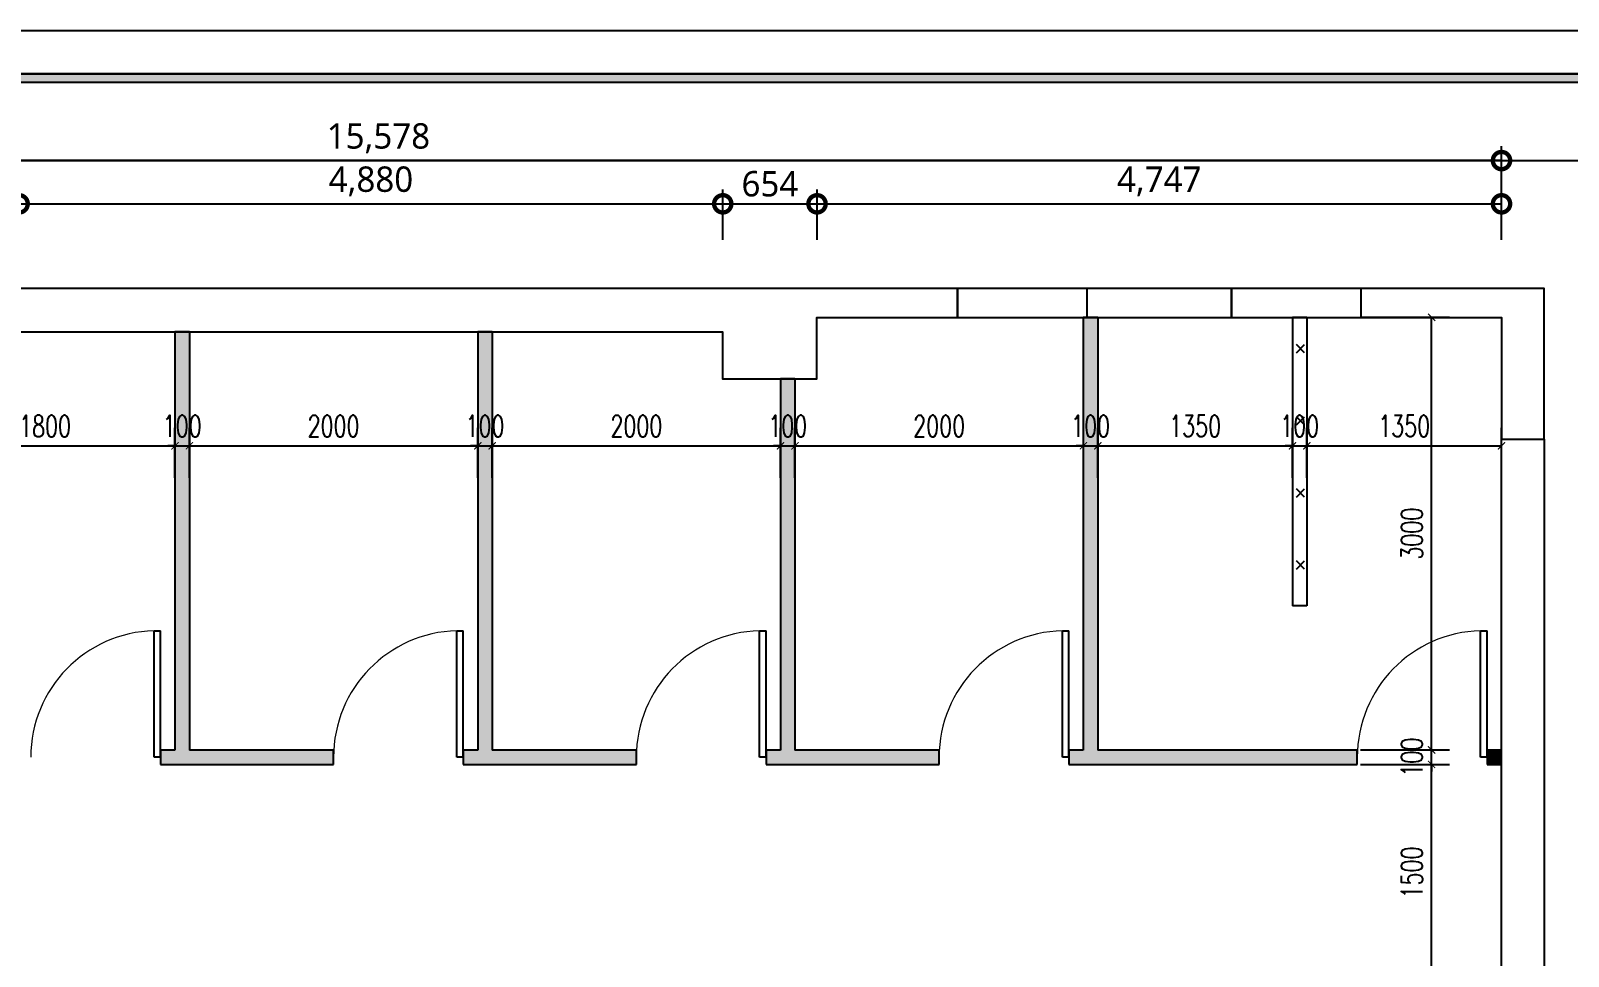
# Model space of a CAD drawing. Header units: millimetres. Extents: x -4 to 86791, y -1 to 44030.
# Drawn here: x 16558 to 27221, y 26138 to 32555 of the extents above; entities that cross this region are included whole.
import ezdxf
from ezdxf.enums import TextEntityAlignment as Align

# ---------------------------------------------------------------- set-up
doc = ezdxf.new("R2010")
doc.units = ezdxf.units.MM
for name, color, linetype in [('07-DIM WAL', 5, 'Continuous'), ('2CONTINUOUS', 2, 'Continuous'), ('5.\\M+3C3A2\\M+3C8A3', 4, 'Continuous'), ('FORM(YOURNAME)-11', 1, 'Continuous'), ('PUB_DIM', 3, 'Continuous'), ('PUB_HATCH', 8, 'Continuous'), ('WALL', 9, 'Continuous'), ('WINDOW', 4, 'Continuous')]:
    doc.layers.add(name, color=color, linetype=linetype)
doc.styles.add('_TCH_DIM_T3', font='SIMPLEX', dxfattribs={"width": 0.705882, "bigfont": 'GBCBIG'})
doc.styles.add('DAWIN', font='')
doc.styles.add('YOURNAME', font='HYWULM.TTF')
doc.styles.get('DAWIN').set_extended_font_data('NanumSquare')
doc.dimstyles.new('60', dxfattribs={"dimscale": 80, "dimtxt": 2.2, "dimasz": 3, "dimexe": 1.25, "dimexo": 0.625, "dimtad": 1, "dimdec": 0, "dimzin": 0, "dimdsep": 46, "dimlunit": 6, "dimtxsty": 'DAWIN', "dimblk1": 'DOTSMALL', "dimblk2": 'DOTSMALL', "dimsah": 1, "dimcen": 0.001, "dimclrd": 1, "dimclre": 1, "dimclrt": 3, "dimadec": 0, "dimazin": 0, "dimtfac": 1, "dimtdec": 0, "dimtix": 1, "dimtmove": 2, "dimatfit": 3, "dimldrblk": 'DOTSMALL', "dimfxl": 0, "dimtolj": 1, "dimtzin": 0, "dimarcsym": 0})
doc.dimstyles.new('_TCH_ARCH&&50', dxfattribs={"dimtxt": 148.75, "dimasz": 50, "dimexe": 125, "dimexo": 150, "dimgap": 63.125, "dimtad": 1, "dimdec": 0, "dimrnd": 5, "dimzin": 0, "dimdsep": 46, "dimtxsty": '_TCH_DIM_T3', "dimblk": 'ARCHTICK', "dimcen": 0.09, "dimclrt": 7, "dimazin": 2, "dimtfac": 1, "dimtdec": 0, "dimtix": 1, "dimtmove": 2, "dimatfit": 3, "dimfxl": 0, "dimtolj": 1, "dimtzin": 0, "dimarcsym": 0})

# ---------------------------------------------------------------- blocks, each defined once
blk = doc.blocks.new('FORM-PLAN')
at = {"layer": 'FORM(YOURNAME)-11'}
h = blk.add_hatch(color=256, dxfattribs=at)
h.dxf.hatch_style = 1
h.paths.add_polyline_path([(-71444, 55115), (10556, 55115), (10556, 54915), (-71444, 54915)])
h.paths.add_polyline_path([(-71444, -2085), (10556, -2085), (10556, -2285), (-71444, -2285)])
at = {"layer": 'Defpoints', "color": 158}
for points in [[(-71444, -2285), (10556, -2285), (10556, 55115), (-71444, 55115)], [(-69444, 53115), (-64, 53115), (-64, 1215), (-69444, 1215)]]:
    blk.add_lwpolyline(points, close=True, dxfattribs=at)
at = {"layer": 'FORM(YOURNAME)-11', "color": 250}
blk.add_lwpolyline([(-72444, -3285), (11556, -3285), (11556, 56115), (-72444, 56115)], close=True, dxfattribs=at)
at = {"layer": 'FORM(YOURNAME)-11'}
blk.add_lwpolyline([(-71444, 55115), (10556, 55115), (10556, 54915), (-71444, 54915)], close=True, dxfattribs=at)
at = {"layer": 'FORM(YOURNAME)-11', "color": 3, "style": 'YOURNAME'}
for tag, height, p in [('1', 450, (9905, 18188)), ('2', 450, (9905, 17544)), ('3', 450, (9905, 16257)), ('4', 450, (9905, 14326)), ('5', 515, (9905, 12009)), ('6', 515, (9905, 9757)), ('7', 515, (9905, 7504)), ('8', 515, (9905, 5252)), ('9', 515, (9905, 2999)), ('10', 515, (5655, 811)), ('11', 515, (9905, 747)), ('12', 515, (5655, -1441)), ('13', 515, (9905, -1441))]:
    blk.add_attdef(tag, text='', height=height, dxfattribs=at).set_placement(p, align=Align.MIDDLE_RIGHT)
blk = doc.blocks.new('*U150')
at = {"xscale": 0.3000000000000001, "yscale": 0.3000000000000001, "zscale": 0.3000000000000001}
blk.add_blockref('FORM-PLAN', (29208, 15721), dxfattribs=at)
blk = doc.blocks.new('_DOTSMALL')
at = {"color": 0, "linetype": 'ByBlock', "const_width": 0.5}
blk.add_lwpolyline([(-0.0625, 0, 1), (0.0625, 0, 1)], format="xyb", close=True, dxfattribs=at)
blk = doc.blocks.new('*D79')
at = {"layer": '07-DIM WAL', "color": 1, "lineweight": -2, "ltscale": 10, "transparency": 16777216}
for p, q in [((11180, 31105), (11180, 31755)), ((26758, 31105), (26758, 31755)), ((26758, 31655), (11180, 31655))]:
    blk.add_line(p, q, dxfattribs=at)
at = {"layer": 'Defpoints', "color": 0, "ltscale": 10, "transparency": 16777216}
for p in [(11180, 31655), (11180, 31055), (26758, 31055)]:
    blk.add_point(p, dxfattribs=at)
at = {"layer": '07-DIM WAL', "color": 1, "lineweight": -2, "ltscale": 10, "transparency": 16777216, "xscale": 240, "yscale": 240, "zscale": 240, "rotation": 180}
blk.add_blockref('_DOTSMALL', (11180, 31655), dxfattribs=at)
at = {"layer": '07-DIM WAL', "color": 1, "lineweight": -2, "ltscale": 10, "transparency": 16777216, "xscale": 240, "yscale": 240, "zscale": 240}
blk.add_blockref('_DOTSMALL', (26758, 31655), dxfattribs=at)
at = {"layer": '07-DIM WAL', "color": 3, "ltscale": 10, "transparency": 16777216, "insert": (18969, 31810), "char_height": 176, "attachment_point": 5, "style": 'DAWIN'}
blk.add_mtext('\\A1;15,578', dxfattribs=at)
blk = doc.blocks.new('*D82')
at = {"layer": '07-DIM WAL', "color": 1, "lineweight": -2, "ltscale": 10, "transparency": 16777216}
for p, q in [((16477, 31105), (16477, 31455)), ((16477, 31355), (21357, 31355)), ((21357, 31105), (21357, 31455))]:
    blk.add_line(p, q, dxfattribs=at)
at = {"layer": 'Defpoints', "color": 0, "ltscale": 10, "transparency": 16777216}
for p in [(21357, 31355), (16477, 31055), (21357, 31055)]:
    blk.add_point(p, dxfattribs=at)
at = {"layer": '07-DIM WAL', "color": 1, "lineweight": -2, "ltscale": 10, "transparency": 16777216, "xscale": 240, "yscale": 240, "zscale": 240, "rotation": 180}
blk.add_blockref('_DOTSMALL', (16477, 31355), dxfattribs=at)
at = {"layer": '07-DIM WAL', "color": 1, "lineweight": -2, "ltscale": 10, "transparency": 16777216, "xscale": 240, "yscale": 240, "zscale": 240}
blk.add_blockref('_DOTSMALL', (21357, 31355), dxfattribs=at)
at = {"layer": '07-DIM WAL', "color": 3, "ltscale": 10, "transparency": 16777216, "insert": (18917, 31510), "char_height": 176, "attachment_point": 5, "style": 'DAWIN'}
blk.add_mtext('\\A1;4,880', dxfattribs=at)
blk = doc.blocks.new('*D83')
at = {"layer": '07-DIM WAL', "color": 1, "lineweight": -2, "ltscale": 10, "transparency": 16777216}
for p, q in [((21357, 31105), (21357, 31455)), ((21357, 31355), (22011, 31355)), ((22011, 31105), (22011, 31455))]:
    blk.add_line(p, q, dxfattribs=at)
at = {"layer": 'Defpoints', "color": 0, "ltscale": 10, "transparency": 16777216}
for p in [(22011, 31355), (21357, 31055), (22011, 31055)]:
    blk.add_point(p, dxfattribs=at)
at = {"layer": '07-DIM WAL', "color": 1, "lineweight": -2, "ltscale": 10, "transparency": 16777216, "xscale": 240, "yscale": 240, "zscale": 240, "rotation": 180}
blk.add_blockref('_DOTSMALL', (21357, 31355), dxfattribs=at)
at = {"layer": '07-DIM WAL', "color": 1, "lineweight": -2, "ltscale": 10, "transparency": 16777216, "xscale": 240, "yscale": 240, "zscale": 240}
blk.add_blockref('_DOTSMALL', (22011, 31355), dxfattribs=at)
at = {"layer": '07-DIM WAL', "color": 3, "ltscale": 10, "transparency": 16777216, "insert": (21684, 31493), "char_height": 176, "attachment_point": 5, "style": 'DAWIN'}
blk.add_mtext('\\A1;654', dxfattribs=at)
blk = doc.blocks.new('*D84')
at = {"layer": '07-DIM WAL', "color": 1, "lineweight": -2, "ltscale": 10, "transparency": 16777216}
for p, q in [((22011, 31105), (22011, 31455)), ((22011, 31355), (26758, 31355)), ((26758, 31105), (26758, 31455))]:
    blk.add_line(p, q, dxfattribs=at)
at = {"layer": 'Defpoints', "color": 0, "ltscale": 10, "transparency": 16777216}
for p in [(26758, 31355), (22011, 31055), (26758, 31055)]:
    blk.add_point(p, dxfattribs=at)
at = {"layer": '07-DIM WAL', "color": 1, "lineweight": -2, "ltscale": 10, "transparency": 16777216, "xscale": 240, "yscale": 240, "zscale": 240, "rotation": 180}
blk.add_blockref('_DOTSMALL', (22011, 31355), dxfattribs=at)
at = {"layer": '07-DIM WAL', "color": 1, "lineweight": -2, "ltscale": 10, "transparency": 16777216, "xscale": 240, "yscale": 240, "zscale": 240}
blk.add_blockref('_DOTSMALL', (26758, 31355), dxfattribs=at)
at = {"layer": '07-DIM WAL', "color": 3, "ltscale": 10, "transparency": 16777216, "insert": (24384, 31510), "char_height": 176, "attachment_point": 5, "style": 'DAWIN'}
blk.add_mtext('\\A1;4,747', dxfattribs=at)
blk = doc.blocks.new('VUFASU3')
at = {"layer": '2CONTINUOUS', "ltscale": 10}
for p, q in [((271401, -507), (271401, -307)), ((272301, -507), (272301, -307)), ((273301, -507), (273301, -307)), ((274201, -507), (274201, -307))]:
    blk.add_line(p, q, dxfattribs=at)
for points in [[(271401, -307), (258926, -307), (258926, -3405), (259596, -3405), (259596, -827), (264073, -827), (264073, -1057), (264893, -1057), (264893, -607), (269773, -607), (269773, -932), (270427, -932), (270427, -507), (271401, -507)], [(273301, -307), (272301, -307)], [(275470, -1352), (275470, -307), (274201, -307)], [(272301, -507), (273301, -507)], [(274201, -507), (275174, -507), (275174, -1352), (275470, -1352)]]:
    blk.add_lwpolyline(points, dxfattribs=at)
at = {"layer": '5.\\M+3C3A2\\M+3C8A3', "ltscale": 10}
for points in [[(272301, -307), (271401, -307), (271401, -507), (272301, -507)], [(273301, -507), (274201, -507), (274201, -307), (273301, -307)], [(275174, -1352), (275470, -1352), (275470, -6973), (275174, -6973)]]:
    blk.add_lwpolyline(points, close=True, dxfattribs=at)
blk = doc.blocks.new('_ArchTick')
at = {"color": 0, "linetype": 'ByBlock', "const_width": 0.15}
blk.add_lwpolyline([(-0.5, -0.5), (0.5, 0.5)], dxfattribs=at)
blk = doc.blocks.new('*D107')
at = {"layer": 'Defpoints', "color": 0, "transparency": 16777216}
for p in [(25630, 27468), (26273, 27468), (25630, 25968)]:
    blk.add_point(p, dxfattribs=at)
at = {"layer": 'PUB_DIM', "color": 0, "lineweight": -2, "transparency": 16777216}
for p, q in [((25780, 27468), (26398, 27468)), ((26273, 25968), (26273, 27468)), ((25780, 25968), (26398, 25968))]:
    blk.add_line(p, q, dxfattribs=at)
at = {"layer": 'PUB_DIM', "color": 0, "lineweight": -2, "transparency": 16777216, "xscale": 50, "yscale": 50, "zscale": 50}
for p, rotation in [((26273, 27468), 90), ((26273, 25968), 270)]:
    blk.add_blockref('_ArchTick', p, dxfattribs=dict(at, rotation=rotation))
at = {"layer": 'PUB_DIM', "color": 7, "transparency": 16777216, "insert": (26136, 26718), "char_height": 148.8, "attachment_point": 5, "rotation": 90, "style": '_TCH_DIM_T3'}
blk.add_mtext('\\A1;1500', dxfattribs=at)
blk = doc.blocks.new('*D108')
at = {"layer": 'Defpoints', "color": 0, "transparency": 16777216}
for p in [(25630, 27568), (26273, 27568), (25630, 27468)]:
    blk.add_point(p, dxfattribs=at)
at = {"layer": 'PUB_DIM', "color": 0, "lineweight": -2, "transparency": 16777216}
for p, q in [((25780, 27568), (26398, 27568)), ((26273, 27568), (26273, 27618)), ((26273, 27468), (26273, 27568)), ((25780, 27468), (26398, 27468)), ((26273, 27468), (26273, 27418))]:
    blk.add_line(p, q, dxfattribs=at)
at = {"layer": 'PUB_DIM', "color": 0, "lineweight": -2, "transparency": 16777216, "xscale": 50, "yscale": 50, "zscale": 50}
for p, rotation in [((26273, 27568), 270), ((26273, 27468), 90)]:
    blk.add_blockref('_ArchTick', p, dxfattribs=dict(at, rotation=rotation))
at = {"layer": 'PUB_DIM', "color": 7, "transparency": 16777216, "insert": (26136, 27518), "char_height": 148.8, "attachment_point": 5, "rotation": 90, "style": '_TCH_DIM_T3'}
blk.add_mtext('\\A1;100', dxfattribs=at)
blk = doc.blocks.new('*D109')
at = {"layer": 'Defpoints', "color": 0, "transparency": 16777216}
for p in [(25630, 30568), (26273, 30568), (25630, 27568)]:
    blk.add_point(p, dxfattribs=at)
at = {"layer": 'PUB_DIM', "color": 0, "lineweight": -2, "transparency": 16777216}
for p, q in [((25780, 30568), (26398, 30568)), ((26273, 27568), (26273, 30568)), ((25780, 27568), (26398, 27568))]:
    blk.add_line(p, q, dxfattribs=at)
at = {"layer": 'PUB_DIM', "color": 0, "lineweight": -2, "transparency": 16777216, "xscale": 50, "yscale": 50, "zscale": 50}
for p, rotation in [((26273, 30568), 90), ((26273, 27568), 270)]:
    blk.add_blockref('_ArchTick', p, dxfattribs=dict(at, rotation=rotation))
at = {"layer": 'PUB_DIM', "color": 7, "transparency": 16777216, "insert": (26136, 29068), "char_height": 148.8, "attachment_point": 5, "rotation": 90, "style": '_TCH_DIM_T3'}
blk.add_mtext('\\A1;3000', dxfattribs=at)
blk = doc.blocks.new('*D114')
at = {"layer": 'Defpoints', "color": 0, "transparency": 16777216}
for p in [(26758, 29677), (25408, 29306), (26758, 29306)]:
    blk.add_point(p, dxfattribs=at)
at = {"layer": 'PUB_DIM', "color": 0, "lineweight": -2, "transparency": 16777216}
for p, q in [((25408, 29456), (25408, 29802)), ((26758, 29456), (26758, 29802)), ((25408, 29677), (26758, 29677))]:
    blk.add_line(p, q, dxfattribs=at)
at = {"layer": 'PUB_DIM', "color": 0, "lineweight": -2, "transparency": 16777216, "xscale": 50, "yscale": 50, "zscale": 50, "rotation": 180}
blk.add_blockref('_ArchTick', (25408, 29677), dxfattribs=at)
at = {"layer": 'PUB_DIM', "color": 0, "lineweight": -2, "transparency": 16777216, "xscale": 50, "yscale": 50, "zscale": 50}
blk.add_blockref('_ArchTick', (26758, 29677), dxfattribs=at)
at = {"layer": 'PUB_DIM', "color": 7, "transparency": 16777216, "insert": (26083, 29814), "char_height": 148.8, "attachment_point": 5, "style": '_TCH_DIM_T3'}
blk.add_mtext('\\A1;1350', dxfattribs=at)
blk = doc.blocks.new('*D115')
at = {"layer": 'Defpoints', "color": 0, "transparency": 16777216}
for p in [(25408, 29677), (25308, 29306), (25408, 29306)]:
    blk.add_point(p, dxfattribs=at)
at = {"layer": 'PUB_DIM', "color": 0, "lineweight": -2, "transparency": 16777216}
for p, q in [((25308, 29456), (25308, 29802)), ((25408, 29456), (25408, 29802)), ((25308, 29677), (25258, 29677)), ((25308, 29677), (25408, 29677)), ((25408, 29677), (25458, 29677))]:
    blk.add_line(p, q, dxfattribs=at)
at = {"layer": 'PUB_DIM', "color": 0, "lineweight": -2, "transparency": 16777216, "xscale": 50, "yscale": 50, "zscale": 50}
blk.add_blockref('_ArchTick', (25308, 29677), dxfattribs=at)
at = {"layer": 'PUB_DIM', "color": 0, "lineweight": -2, "transparency": 16777216, "xscale": 50, "yscale": 50, "zscale": 50, "rotation": 180}
blk.add_blockref('_ArchTick', (25408, 29677), dxfattribs=at)
at = {"layer": 'PUB_DIM', "color": 7, "transparency": 16777216, "insert": (25358, 29814), "char_height": 148.8, "attachment_point": 5, "style": '_TCH_DIM_T3'}
blk.add_mtext('\\A1;100', dxfattribs=at)
blk = doc.blocks.new('*D116')
at = {"layer": 'Defpoints', "color": 0, "transparency": 16777216}
for p in [(25308, 29677), (23958, 29306), (25308, 29306)]:
    blk.add_point(p, dxfattribs=at)
at = {"layer": 'PUB_DIM', "color": 0, "lineweight": -2, "transparency": 16777216}
for p, q in [((23958, 29456), (23958, 29802)), ((25308, 29456), (25308, 29802)), ((23958, 29677), (25308, 29677))]:
    blk.add_line(p, q, dxfattribs=at)
at = {"layer": 'PUB_DIM', "color": 0, "lineweight": -2, "transparency": 16777216, "xscale": 50, "yscale": 50, "zscale": 50, "rotation": 180}
blk.add_blockref('_ArchTick', (23958, 29677), dxfattribs=at)
at = {"layer": 'PUB_DIM', "color": 0, "lineweight": -2, "transparency": 16777216, "xscale": 50, "yscale": 50, "zscale": 50}
blk.add_blockref('_ArchTick', (25308, 29677), dxfattribs=at)
at = {"layer": 'PUB_DIM', "color": 7, "transparency": 16777216, "insert": (24633, 29814), "char_height": 148.8, "attachment_point": 5, "style": '_TCH_DIM_T3'}
blk.add_mtext('\\A1;1350', dxfattribs=at)
blk = doc.blocks.new('*D117')
at = {"layer": 'Defpoints', "color": 0, "transparency": 16777216}
for p in [(23958, 29677), (23858, 29306), (23958, 29306)]:
    blk.add_point(p, dxfattribs=at)
at = {"layer": 'PUB_DIM', "color": 0, "lineweight": -2, "transparency": 16777216}
for p, q in [((23858, 29456), (23858, 29802)), ((23958, 29456), (23958, 29802)), ((23858, 29677), (23808, 29677)), ((23858, 29677), (23958, 29677)), ((23958, 29677), (24008, 29677))]:
    blk.add_line(p, q, dxfattribs=at)
at = {"layer": 'PUB_DIM', "color": 0, "lineweight": -2, "transparency": 16777216, "xscale": 50, "yscale": 50, "zscale": 50}
blk.add_blockref('_ArchTick', (23858, 29677), dxfattribs=at)
at = {"layer": 'PUB_DIM', "color": 0, "lineweight": -2, "transparency": 16777216, "xscale": 50, "yscale": 50, "zscale": 50, "rotation": 180}
blk.add_blockref('_ArchTick', (23958, 29677), dxfattribs=at)
at = {"layer": 'PUB_DIM', "color": 7, "transparency": 16777216, "insert": (23908, 29814), "char_height": 148.8, "attachment_point": 5, "style": '_TCH_DIM_T3'}
blk.add_mtext('\\A1;100', dxfattribs=at)
blk = doc.blocks.new('*D118')
at = {"layer": 'Defpoints', "color": 0, "transparency": 16777216}
for p in [(23858, 29677), (21858, 29306), (23858, 29306)]:
    blk.add_point(p, dxfattribs=at)
at = {"layer": 'PUB_DIM', "color": 0, "lineweight": -2, "transparency": 16777216}
for p, q in [((21858, 29456), (21858, 29802)), ((23858, 29456), (23858, 29802)), ((21858, 29677), (23858, 29677))]:
    blk.add_line(p, q, dxfattribs=at)
at = {"layer": 'PUB_DIM', "color": 0, "lineweight": -2, "transparency": 16777216, "xscale": 50, "yscale": 50, "zscale": 50, "rotation": 180}
blk.add_blockref('_ArchTick', (21858, 29677), dxfattribs=at)
at = {"layer": 'PUB_DIM', "color": 0, "lineweight": -2, "transparency": 16777216, "xscale": 50, "yscale": 50, "zscale": 50}
blk.add_blockref('_ArchTick', (23858, 29677), dxfattribs=at)
at = {"layer": 'PUB_DIM', "color": 7, "transparency": 16777216, "insert": (22858, 29814), "char_height": 148.8, "attachment_point": 5, "style": '_TCH_DIM_T3'}
blk.add_mtext('\\A1;2000', dxfattribs=at)
blk = doc.blocks.new('*D119')
at = {"layer": 'Defpoints', "color": 0, "transparency": 16777216}
for p in [(21858, 29677), (21758, 29306), (21858, 29306)]:
    blk.add_point(p, dxfattribs=at)
at = {"layer": 'PUB_DIM', "color": 0, "lineweight": -2, "transparency": 16777216}
for p, q in [((21758, 29456), (21758, 29802)), ((21858, 29456), (21858, 29802)), ((21758, 29677), (21708, 29677)), ((21758, 29677), (21858, 29677)), ((21858, 29677), (21908, 29677))]:
    blk.add_line(p, q, dxfattribs=at)
at = {"layer": 'PUB_DIM', "color": 0, "lineweight": -2, "transparency": 16777216, "xscale": 50, "yscale": 50, "zscale": 50}
blk.add_blockref('_ArchTick', (21758, 29677), dxfattribs=at)
at = {"layer": 'PUB_DIM', "color": 0, "lineweight": -2, "transparency": 16777216, "xscale": 50, "yscale": 50, "zscale": 50, "rotation": 180}
blk.add_blockref('_ArchTick', (21858, 29677), dxfattribs=at)
at = {"layer": 'PUB_DIM', "color": 7, "transparency": 16777216, "insert": (21808, 29814), "char_height": 148.8, "attachment_point": 5, "style": '_TCH_DIM_T3'}
blk.add_mtext('\\A1;100', dxfattribs=at)
blk = doc.blocks.new('*D120')
at = {"layer": 'Defpoints', "color": 0, "transparency": 16777216}
for p in [(21758, 29677), (19758, 29306), (21758, 29306)]:
    blk.add_point(p, dxfattribs=at)
at = {"layer": 'PUB_DIM', "color": 0, "lineweight": -2, "transparency": 16777216}
for p, q in [((19758, 29456), (19758, 29802)), ((21758, 29456), (21758, 29802)), ((19758, 29677), (21758, 29677))]:
    blk.add_line(p, q, dxfattribs=at)
at = {"layer": 'PUB_DIM', "color": 0, "lineweight": -2, "transparency": 16777216, "xscale": 50, "yscale": 50, "zscale": 50, "rotation": 180}
blk.add_blockref('_ArchTick', (19758, 29677), dxfattribs=at)
at = {"layer": 'PUB_DIM', "color": 0, "lineweight": -2, "transparency": 16777216, "xscale": 50, "yscale": 50, "zscale": 50}
blk.add_blockref('_ArchTick', (21758, 29677), dxfattribs=at)
at = {"layer": 'PUB_DIM', "color": 7, "transparency": 16777216, "insert": (20758, 29814), "char_height": 148.8, "attachment_point": 5, "style": '_TCH_DIM_T3'}
blk.add_mtext('\\A1;2000', dxfattribs=at)
blk = doc.blocks.new('*D121')
at = {"layer": 'Defpoints', "color": 0, "transparency": 16777216}
for p in [(19758, 29677), (19658, 29306), (19758, 29306)]:
    blk.add_point(p, dxfattribs=at)
at = {"layer": 'PUB_DIM', "color": 0, "lineweight": -2, "transparency": 16777216}
for p, q in [((19658, 29456), (19658, 29802)), ((19758, 29456), (19758, 29802)), ((19658, 29677), (19608, 29677)), ((19658, 29677), (19758, 29677)), ((19758, 29677), (19808, 29677))]:
    blk.add_line(p, q, dxfattribs=at)
at = {"layer": 'PUB_DIM', "color": 0, "lineweight": -2, "transparency": 16777216, "xscale": 50, "yscale": 50, "zscale": 50}
blk.add_blockref('_ArchTick', (19658, 29677), dxfattribs=at)
at = {"layer": 'PUB_DIM', "color": 0, "lineweight": -2, "transparency": 16777216, "xscale": 50, "yscale": 50, "zscale": 50, "rotation": 180}
blk.add_blockref('_ArchTick', (19758, 29677), dxfattribs=at)
at = {"layer": 'PUB_DIM', "color": 7, "transparency": 16777216, "insert": (19708, 29814), "char_height": 148.8, "attachment_point": 5, "style": '_TCH_DIM_T3'}
blk.add_mtext('\\A1;100', dxfattribs=at)
blk = doc.blocks.new('*D122')
at = {"layer": 'Defpoints', "color": 0, "transparency": 16777216}
for p in [(19658, 29677), (17658, 29306), (19658, 29306)]:
    blk.add_point(p, dxfattribs=at)
at = {"layer": 'PUB_DIM', "color": 0, "lineweight": -2, "transparency": 16777216}
for p, q in [((17658, 29456), (17658, 29802)), ((19658, 29456), (19658, 29802)), ((17658, 29677), (19658, 29677))]:
    blk.add_line(p, q, dxfattribs=at)
at = {"layer": 'PUB_DIM', "color": 0, "lineweight": -2, "transparency": 16777216, "xscale": 50, "yscale": 50, "zscale": 50, "rotation": 180}
blk.add_blockref('_ArchTick', (17658, 29677), dxfattribs=at)
at = {"layer": 'PUB_DIM', "color": 0, "lineweight": -2, "transparency": 16777216, "xscale": 50, "yscale": 50, "zscale": 50}
blk.add_blockref('_ArchTick', (19658, 29677), dxfattribs=at)
at = {"layer": 'PUB_DIM', "color": 7, "transparency": 16777216, "insert": (18658, 29814), "char_height": 148.8, "attachment_point": 5, "style": '_TCH_DIM_T3'}
blk.add_mtext('\\A1;2000', dxfattribs=at)
blk = doc.blocks.new('*D123')
at = {"layer": 'Defpoints', "color": 0, "transparency": 16777216}
for p in [(17658, 29677), (17558, 29306), (17658, 29306)]:
    blk.add_point(p, dxfattribs=at)
at = {"layer": 'PUB_DIM', "color": 0, "lineweight": -2, "transparency": 16777216}
for p, q in [((17558, 29456), (17558, 29802)), ((17658, 29456), (17658, 29802)), ((17558, 29677), (17508, 29677)), ((17558, 29677), (17658, 29677)), ((17658, 29677), (17708, 29677))]:
    blk.add_line(p, q, dxfattribs=at)
at = {"layer": 'PUB_DIM', "color": 0, "lineweight": -2, "transparency": 16777216, "xscale": 50, "yscale": 50, "zscale": 50}
blk.add_blockref('_ArchTick', (17558, 29677), dxfattribs=at)
at = {"layer": 'PUB_DIM', "color": 0, "lineweight": -2, "transparency": 16777216, "xscale": 50, "yscale": 50, "zscale": 50, "rotation": 180}
blk.add_blockref('_ArchTick', (17658, 29677), dxfattribs=at)
at = {"layer": 'PUB_DIM', "color": 7, "transparency": 16777216, "insert": (17608, 29814), "char_height": 148.8, "attachment_point": 5, "style": '_TCH_DIM_T3'}
blk.add_mtext('\\A1;100', dxfattribs=at)
blk = doc.blocks.new('*D124')
at = {"layer": 'Defpoints', "color": 0, "transparency": 16777216}
for p in [(17558, 29677), (15757, 29306), (17558, 29306)]:
    blk.add_point(p, dxfattribs=at)
at = {"layer": 'PUB_DIM', "color": 0, "lineweight": -2, "transparency": 16777216}
for p, q in [((15757, 29456), (15757, 29802)), ((17558, 29456), (17558, 29802)), ((15757, 29677), (17558, 29677))]:
    blk.add_line(p, q, dxfattribs=at)
at = {"layer": 'PUB_DIM', "color": 0, "lineweight": -2, "transparency": 16777216, "xscale": 50, "yscale": 50, "zscale": 50, "rotation": 180}
blk.add_blockref('_ArchTick', (15757, 29677), dxfattribs=at)
at = {"layer": 'PUB_DIM', "color": 0, "lineweight": -2, "transparency": 16777216, "xscale": 50, "yscale": 50, "zscale": 50}
blk.add_blockref('_ArchTick', (17558, 29677), dxfattribs=at)
at = {"layer": 'PUB_DIM', "color": 7, "transparency": 16777216, "insert": (16657, 29814), "char_height": 148.8, "attachment_point": 5, "style": '_TCH_DIM_T3'}
blk.add_mtext('\\A1;1800', dxfattribs=at)
blk = doc.blocks.new('$DorLib2D$00000001')
for p, q in [((0.45, 0.975), (0.5, 0.975)), ((0.45, 0), (0.45, 0.975)), ((0.5, 0), (0.5, 0.975)), ((0.5, 0), (0.45, 0))]:
    blk.add_line(p, q)
at = {"lineweight": 13}
blk.add_arc((0.475, 0), 0.975, 91.4693, 180, dxfattribs=at)

msp = doc.modelspace()

# ---------------------------------------------------------------- hatches: boundary and pattern name
at = {"layer": 'PUB_HATCH'}
for points in [[(23857.7, 30567.6), (23857.7, 27567.6), (23907.7, 27534.3), (23957.7, 27567.6), (23957.7, 30567.6)], [(17557.7, 30467.6), (17557.7, 27567.6), (17607.7, 27534.3), (17657.7, 27567.6), (17657.7, 30467.6)], [(19657.7, 30467.6), (19657.7, 27567.6), (19707.7, 27534.3), (19757.7, 27567.6), (19757.7, 30467.6)], [(21757.7, 30142.6), (21757.7, 27567.6), (21807.7, 27534.3), (21857.7, 27567.6), (21857.7, 30142.6)], [(17557.7, 27567.6), (17457.7, 27567.6), (17457.7, 27467.6), (17607.7, 27467.6), (17607.7, 27534.3)], [(17607.7, 27467.6), (18657.7, 27467.6), (18657.7, 27567.6), (17657.7, 27567.6), (17607.7, 27534.3)], [(19657.7, 27567.6), (19557.7, 27567.6), (19557.7, 27467.6), (19707.7, 27467.6), (19707.7, 27534.3)], [(19707.7, 27467.6), (20757.7, 27467.6), (20757.7, 27567.6), (19757.7, 27567.6), (19707.7, 27534.3)], [(21757.7, 27567.6), (21657.7, 27567.6), (21657.7, 27467.6), (21807.7, 27467.6), (21807.7, 27534.3)], [(21807.7, 27467.6), (22857.7, 27467.6), (22857.7, 27567.6), (21857.7, 27567.6), (21807.7, 27534.3)], [(23857.7, 27567.6), (23757.7, 27567.6), (23757.7, 27467.6), (23907.7, 27467.6), (23907.7, 27534.3)], [(23907.7, 27467.6), (25757.7, 27467.6), (25757.7, 27567.6), (23957.7, 27567.6), (23907.7, 27534.3)], [(26757.7, 27567.6), (26657.7, 27567.6), (26657.7, 27467.6), (26757.7, 27467.6)]]:
    msp.add_hatch(color=256, dxfattribs=at).paths.add_polyline_path(points)
h = msp.add_hatch(dxfattribs=at)
h.set_pattern_fill('石膏板', color=256, scale=100, style=0)
h.set_pattern_definition([(45, (84.95, 71.7), (-250, 250), [80, -273.5534]), (135, (641.52, 71.7), (-250, -250), [80, -273.5534])])
h.paths.add_polyline_path([(25307.7, 30567.6), (25307.7, 28567.6), (25407.7, 28567.6), (25407.7, 30567.6)])

# ---------------------------------------------------------------- linework, layer by layer
at = {"layer": 'WALL'}
for p, q in [((23857.7, 30567.6), (23857.7, 27567.6)), ((23957.7, 30567.6), (23857.7, 30567.6)), ((23957.7, 30567.6), (23957.7, 27567.6)), ((25307.7, 30567.6), (25307.7, 28567.6)), ((25407.7, 30567.6), (25307.7, 30567.6)), ((25407.7, 30567.6), (25407.7, 28567.6)), ((17557.7, 30467.6), (17557.7, 27567.6)), ((17657.7, 30467.6), (17557.7, 30467.6)), ((17657.7, 30467.6), (17657.7, 27567.6)), ((19657.7, 30467.6), (19657.7, 27567.6)), ((19757.7, 30467.6), (19657.7, 30467.6)), ((19757.7, 30467.6), (19757.7, 27567.6)), ((21757.7, 30142.6), (21757.7, 27567.6)), ((21857.7, 30142.6), (21757.7, 30142.6)), ((21857.7, 30142.6), (21857.7, 27567.6)), ((25407.7, 28567.6), (25307.7, 28567.6)), ((17557.7, 27567.6), (17457.7, 27567.6)), ((17457.7, 27567.6), (17457.7, 27467.6)), ((18657.7, 27567.6), (17657.7, 27567.6)), ((18657.7, 27467.6), (18657.7, 27567.6)), ((19657.7, 27567.6), (19557.7, 27567.6)), ((19557.7, 27567.6), (19557.7, 27467.6)), ((20757.7, 27567.6), (19757.7, 27567.6)), ((20757.7, 27467.6), (20757.7, 27567.6)), ((21757.7, 27567.6), (21657.7, 27567.6)), ((21657.7, 27567.6), (21657.7, 27467.6)), ((22857.7, 27567.6), (21857.7, 27567.6)), ((22857.7, 27467.6), (22857.7, 27567.6)), ((23857.7, 27567.6), (23757.7, 27567.6)), ((23757.7, 27567.6), (23757.7, 27467.6)), ((25757.7, 27567.6), (23957.7, 27567.6)), ((25757.7, 27467.6), (25757.7, 27567.6)), ((26757.7, 27567.6), (26657.7, 27567.6)), ((26657.7, 27567.6), (26657.7, 27467.6)), ((26757.7, 27467.6), (26757.7, 27567.6)), ((17457.7, 27467.6), (17607.7, 27467.6)), ((17607.7, 27467.6), (18657.7, 27467.6)), ((19557.7, 27467.6), (19707.7, 27467.6)), ((19707.7, 27467.6), (20757.7, 27467.6)), ((21657.7, 27467.6), (21807.7, 27467.6)), ((21807.7, 27467.6), (22857.7, 27467.6)), ((23757.7, 27467.6), (23907.7, 27467.6)), ((23907.7, 27467.6), (25757.7, 27467.6)), ((26657.7, 27467.6), (26757.7, 27467.6))]:
    msp.add_line(p, q, dxfattribs=at)

# ---------------------------------------------------------------- block references
msp.add_blockref('*U150', (0, 0))
at = {"ltscale": 10}
msp.add_blockref('VUFASU3', (-248416.6, 31074.2), dxfattribs=at)
at = {"layer": 'WINDOW', "xscale": 900, "yscale": 900, "zscale": 900}
for p in [(17007.7, 27517.6), (19107.7, 27517.6), (21207.7, 27517.6), (23307.7, 27517.6), (26207.7, 27517.6)]:
    msp.add_blockref('$DorLib2D$00000001', p, dxfattribs=at)

# ---------------------------------------------------------------- dimensions: what is measured, and where the dimension line sits
at = {"layer": '07-DIM WAL', "ltscale": 10}
dim = msp.add_linear_dim(base=(11179.7, 31655.1), p1=(26757.7, 31055.1), p2=(11179.7, 31055.1), dimstyle='60', dxfattribs=at)
dim.commit()
dim.dimension.update_dxf_attribs({"geometry": '*D79', "text_midpoint": (18968.7, 31809.9)})
for base, p1, p2, picture, middle in [((21356.7, 31355.1), (16476.7, 31055.1), (21356.7, 31055.1), '*D82', (18916.7, 31509.9)), ((22010.7, 31355.1), (21356.7, 31055.1), (22010.7, 31055.1), '*D83', (21683.7, 31493.1)), ((26757.7, 31355.1), (22010.7, 31055.1), (26757.7, 31055.1), '*D84', (24384.2, 31509.9))]:
    dim = msp.add_linear_dim(base=base, p1=p1, p2=p2, dimstyle='60', override={"dimtmove": 2}, dxfattribs=at)
    dim.commit()
    dim.dimension.update_dxf_attribs({"geometry": picture, "text_midpoint": middle})
at = {"layer": 'PUB_DIM'}
for p1, p2, distance, picture, middle in [((25630.3, 27567.6), (25630.3, 30567.6), -642.8, '*D109', (26135.6, 29067.6)), ((15756.7, 29306.4), (17557.7, 29306.4), 370.2, '*D124', (16657.2, 29814.2)), ((17557.7, 29306.4), (17657.7, 29306.4), 370.2, '*D123', (17607.7, 29814.2)), ((17657.7, 29306.4), (19657.7, 29306.4), 370.2, '*D122', (18657.7, 29814.2)), ((19657.7, 29306.4), (19757.7, 29306.4), 370.2, '*D121', (19707.7, 29814.2)), ((19757.7, 29306.4), (21757.7, 29306.4), 370.2, '*D120', (20757.7, 29814.2)), ((21757.7, 29306.4), (21857.7, 29306.4), 370.2, '*D119', (21807.7, 29814.2)), ((21857.7, 29306.4), (23857.7, 29306.4), 370.2, '*D118', (22857.7, 29814.2)), ((23857.7, 29306.4), (23957.7, 29306.4), 370.2, '*D117', (23907.7, 29814.2)), ((23957.7, 29306.4), (25307.7, 29306.4), 370.2, '*D116', (24632.7, 29814.2)), ((25307.7, 29306.4), (25407.7, 29306.4), 370.2, '*D115', (25357.7, 29814.2)), ((25407.7, 29306.4), (26757.7, 29306.4), 370.2, '*D114', (26082.7, 29814.2)), ((25630.3, 27467.6), (25630.3, 27567.6), -642.8, '*D108', (26135.6, 27517.6)), ((25630.3, 25967.6), (25630.3, 27467.6), -642.8, '*D107', (26135.6, 26717.6))]:
    dim = msp.add_aligned_dim(p1=p1, p2=p2, distance=distance, dimstyle='_TCH_ARCH&&50', dxfattribs=at)
    dim.commit()
    dim.dimension.update_dxf_attribs({"geometry": picture, "text_midpoint": middle})

doc.saveas('drawing.dxf')
